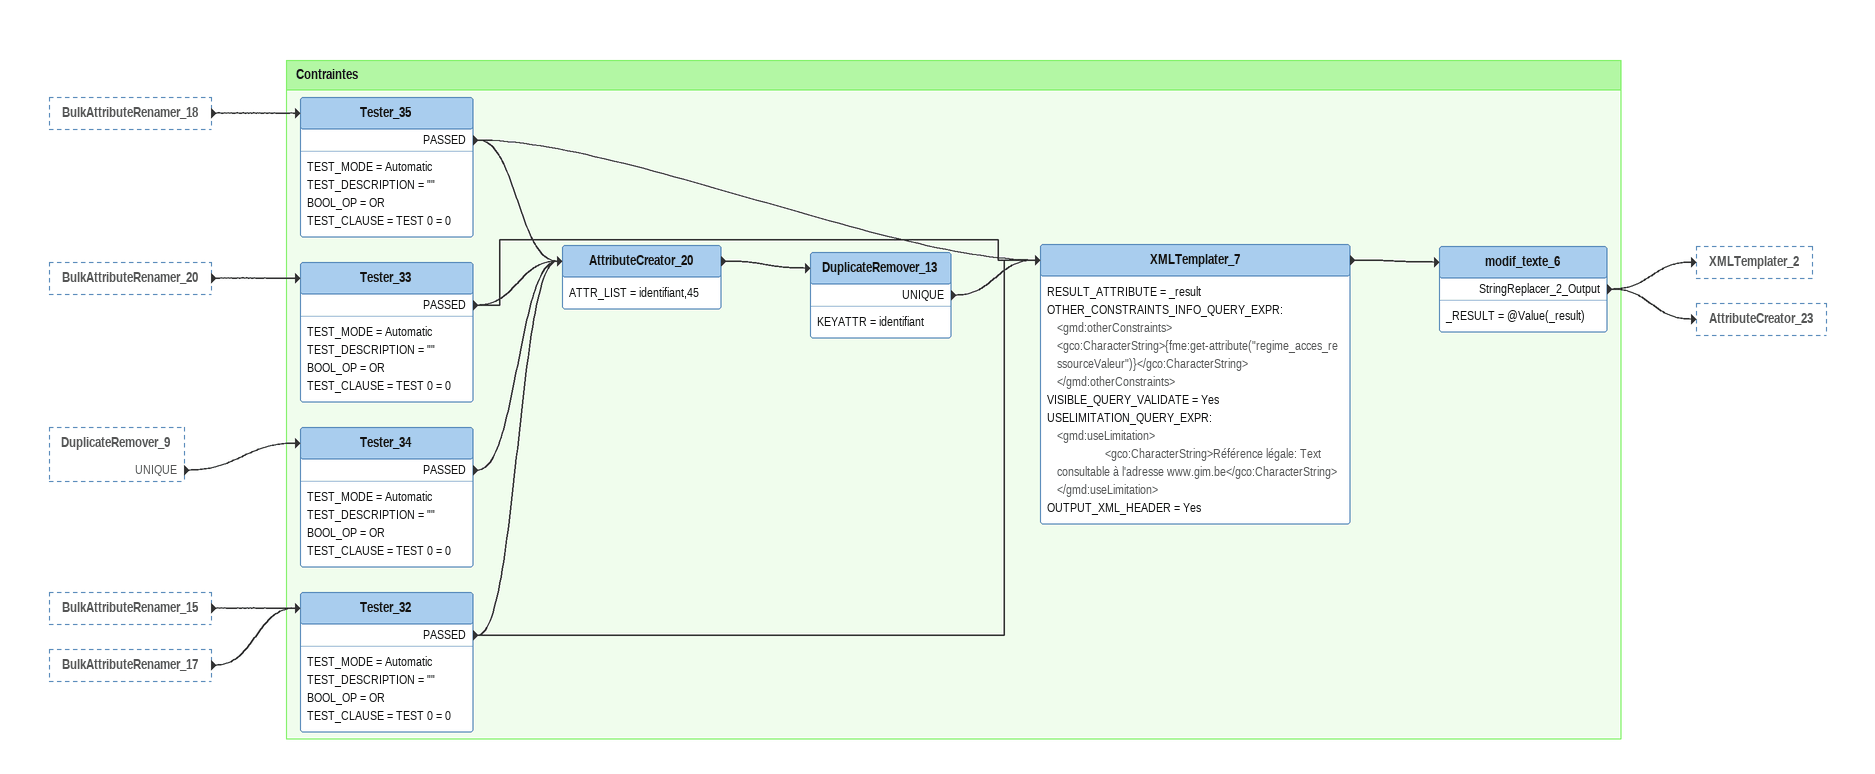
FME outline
BulkAttributeRenamer_18 [outside]
    -> Tester_35
BulkAttributeRenamer_20 [outside]
    -> Tester_33
DuplicateRemover_9 [outside]
    UNIQUE -> Tester_34
BulkAttributeRenamer_15 [outside]
    -> Tester_32
BulkAttributeRenamer_17 [outside]
    -> Tester_32

Bookmark: Contraintes
Tester_35
    TEST_MODE = Automatic
    TEST_DESCRIPTION = ""
    BOOL_OP = OR
    TEST_CLAUSE = TEST 0 = 0
    PASSED -> XMLTemplater_7
    PASSED -> AttributeCreator_20
Tester_32
    TEST_MODE = Automatic
    TEST_DESCRIPTION = ""
    BOOL_OP = OR
    TEST_CLAUSE = TEST 0 = 0
    PASSED -> XMLTemplater_7
    PASSED -> AttributeCreator_20
Tester_34
    TEST_MODE = Automatic
    TEST_DESCRIPTION = ""
    BOOL_OP = OR
    TEST_CLAUSE = TEST 0 = 0
    PASSED -> AttributeCreator_20
Tester_33
    TEST_MODE = Automatic
    TEST_DESCRIPTION = ""
    BOOL_OP = OR
    TEST_CLAUSE = TEST 0 = 0
    PASSED -> XMLTemplater_7
    PASSED -> AttributeCreator_20
AttributeCreator_20
    ATTR_LIST = identifiant,45
    -> DuplicateRemover_13
DuplicateRemover_13
    KEYATTR = identifiant
    UNIQUE -> XMLTemplater_7
XMLTemplater_7
    RESULT_ATTRIBUTE = _result
    OTHER_CONSTRAINTS_INFO_QUERY_EXPR:
      <gmd:otherConstraints>
      	<gco:CharacterString>{fme:get-attribute("regime_acces_ressourceValeur")}</gco:CharacterString>
      </gmd:otherConstraints>
    VISIBLE_QUERY_VALIDATE = Yes
    USELIMITATION_QUERY_EXPR:
      <gmd:useLimitation>
      				<gco:CharacterString>Référence légale: Text consultable à l'adresse www.gim.be</gco:CharacterString>
      </gmd:useLimitation>
    OUTPUT_XML_HEADER = Yes
    -> modif_texte_6
modif_texte_6
    _RESULT = @Value(_result)
    StringReplacer_2_Output -> XMLTemplater_2
    StringReplacer_2_Output -> AttributeCreator_23
